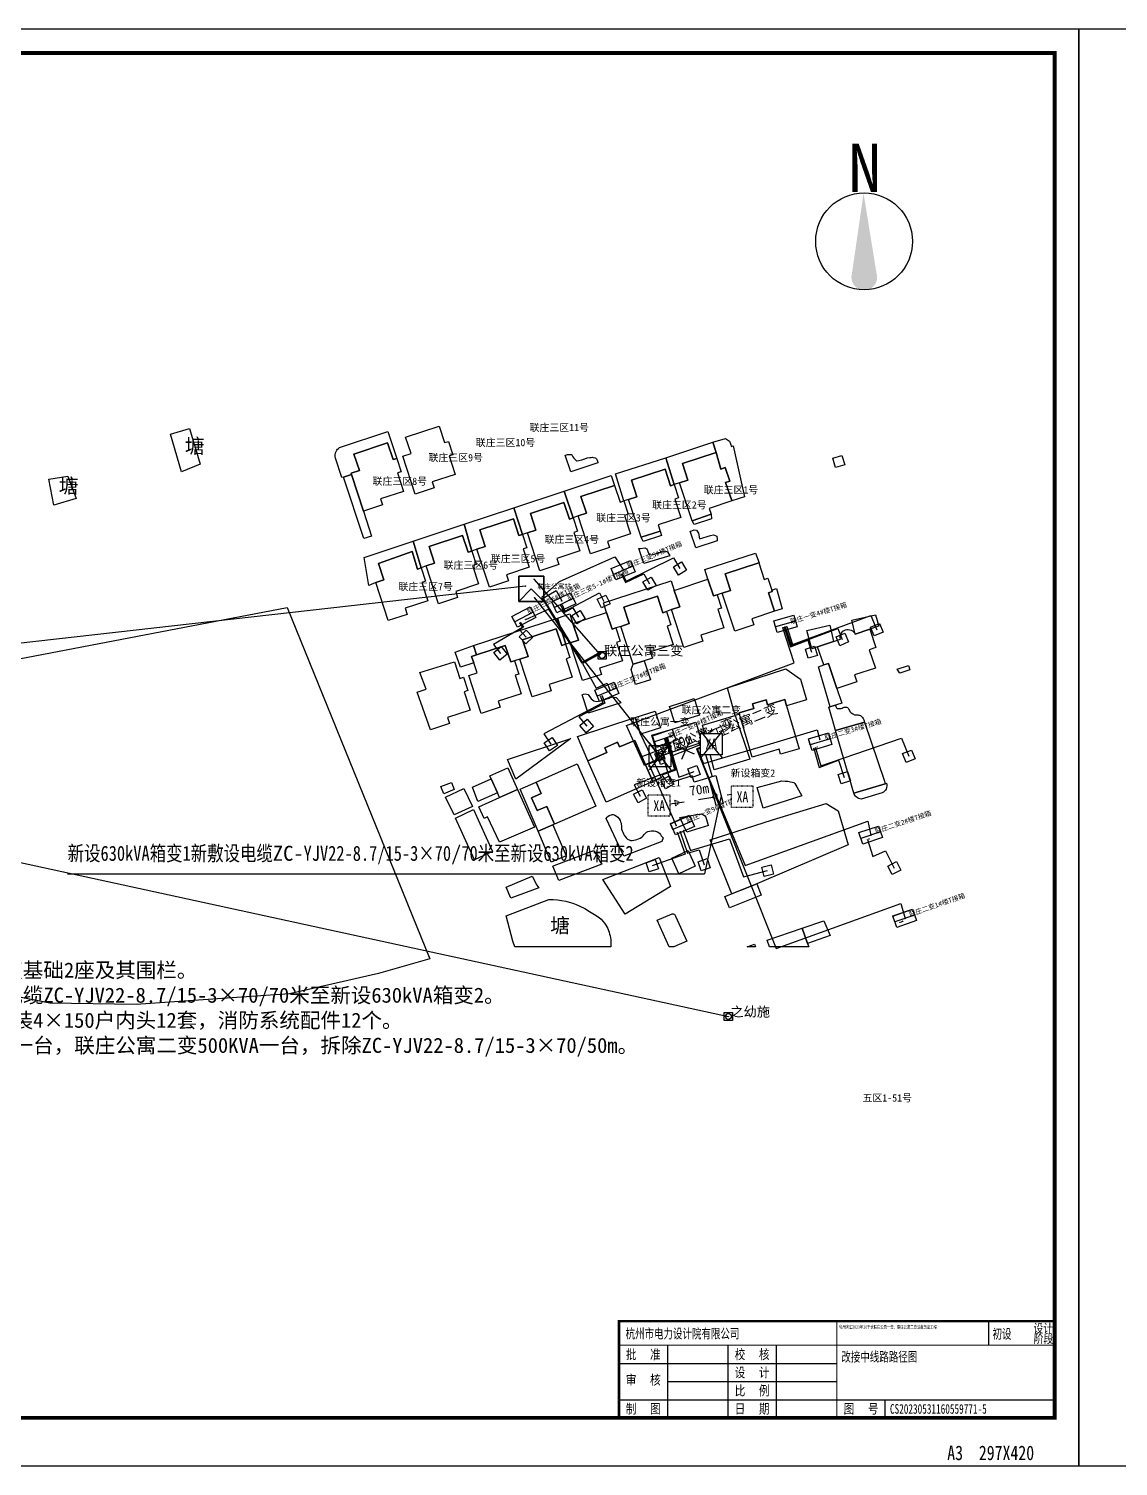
# Model space of a CAD drawing. Extents: x 1225 to 6895, y 909 to 1228.
# Drawn here: x 3528.1 to 3753.2, y 930.5 to 1227.5 of the extents above; entities that cross this region are included whole.
import ezdxf
from ezdxf.enums import TextEntityAlignment as Align

# ---------------------------------------------------------------- set-up
doc = ezdxf.new("R2010")
doc.units = 0
for name, pattern in [('ACAD_ISO03W100', [30, 12, -18]), ('CABLESECTION_NEW', [6, 3, -3]), ('CABLESECTION_REMOVE', [6, 3, 3])]:
    doc.linetypes.add(name, pattern=pattern)
doc.layers.get('0').update_dxf_attribs({"linetype": 'CONTINUOUS'})
for name, color, linetype in [('__0', 1, 'CONTINUOUS'), ('__500', 1, 'CONTINUOUS'), ('__5000', 1, 'CONTINUOUS'), ('__5001', 1, 'CONTINUOUS'), ('___', 1, 'CONTINUOUS'), ('___1', 1, 'CONTINUOUS'), ('___2', 1, 'CONTINUOUS'), ('___3', 1, 'CONTINUOUS'), ('___500', 1, 'CONTINUOUS'), ('____0', 1, 'CONTINUOUS'), ('____2', 1, 'CONTINUOUS'), ('____3', 1, 'CONTINUOUS'), ('_____1', 7, 'CONTINUOUS'), ('_____2', 1, 'CONTINUOUS'), ('______', 1, 'CONTINUOUS'), ('__T__', 1, 'CONTINUOUS'), ('GESOFTDRAWFRAMETITLELAYER', 3, 'CONTINUOUS'), ('LAY10KV', 7, 'CONTINUOUS'), ('OUT-TITLE', 2, 'CONTINUOUS'), ('PUB_TITLE', 252, 'CONTINUOUS'), ('TY_DL_TDDJ', 7, 'CONTINUOUS'), ('TY_DLZDT_NEW', 7, 'CONTINUOUS'), ('TY_PDSB_USERNUMBER', 7, 'CONTINUOUS'), ('TY_XSBDZ_REMOVE', 7, 'CONTINUOUS'), ('TY_ZBZ_NEW', 7, 'CONTINUOUS')]:
    doc.layers.add(name, color=color, linetype=linetype)
doc.styles.add('__', font='宋体.ttf')
doc.styles.add('___1', font='simfang.ttf', dxfattribs={"width": 0.8})
doc.styles.add('____0', font='', dxfattribs={"bigfont": 'gvfs.shx'})
doc.styles.get("Standard").update_dxf_attribs({"font": ''})
doc.styles.add('STYLE-__', font='')
doc.styles.get('____0').set_extended_font_data('SimSun')
doc.styles.get('STANDARD').set_extended_font_data('SimSun')
doc.styles.get('STYLE-__').set_extended_font_data('宋体')

# ---------------------------------------------------------------- blocks, each defined once
blk = doc.blocks.new('A3-420X297_____DWG')
at = {"layer": 'OUT-TITLE', "color": 5}
blk.add_lwpolyline([(0, 0), (0, 297), (420, 297), (420, 0)], close=True, dxfattribs=at)
at = {"layer": 'PUB_TITLE', "color": 4, "const_width": 0.8}
blk.add_lwpolyline([(25, 10), (25, 292), (415, 292), (415, 10)], close=True, dxfattribs=at)
at = {"layer": '_____1', "color": 1, "style": '___1', "width": 0.8}
blk.add_text('A3  297X420', height=3, dxfattribs=at).set_placement((392.82, 1.27))
blk = doc.blocks.new('____')
at = {"layer": 'GESOFTDRAWFRAMETITLELAYER', "color": 4}
for p, q in [((76.34, 20), (76.34, 15)), ((90, 0), (90, 20)), ((10, 15), (10, 0)), ((22.5, 15), (22.5, 0)), ((32.5, 15), (32.5, 0)), ((0, 11.25), (45, 11.25)), ((10, 7.5), (45, 7.5)), ((0, 3.75), (90, 3.75)), ((55, 0), (55, 3.75)), ((0, 0), (90, 0))]:
    blk.add_line(p, q, dxfattribs=at)
at = {"layer": 'GESOFTDRAWFRAMETITLELAYER', "const_width": 0.5}
blk.add_lwpolyline([(0, 0), (0, 20), (90, 20)], dxfattribs=at)
at = {"layer": 'GESOFTDRAWFRAMETITLELAYER', "color": 4, "const_width": 0.2}
for points in [[(45, 20), (45, 0)], [(0, 15), (90, 15)]]:
    blk.add_lwpolyline(points, dxfattribs=at)
at = {"width": 0.7, "flags": 1}
for tag, p in [('设计单位', (1.36, 16.41)), ('设计阶段', (77.18, 16.35)), ('比例', (33, 4.6)), ('日期', (33, 0.85)), ('图号', (55.99, 0.85))]:
    blk.add_attdef(tag, p, '', height=2, dxfattribs=at)
for tag, p in [('工程名称_001', (45.47, 19.23)), ('图纸名称_001', (46.15, 13.98))]:
    blk.add_attdef(tag, text='', height=2, dxfattribs=at).set_placement(p, align=Align.TOP_LEFT)
at = {"flags": 1}
for tag, p in [('审批', (11.15, 11.92)), ('校核', (33.11, 11.91)), ('审核', (11.08, 8.1))]:
    blk.add_attdef(tag, p, '', height=2.5, dxfattribs=at)
at = {"layer": 'GESOFTDRAWFRAMETITLELAYER', "color": 3, "width": 0.8}
for s, height, oblique, p in [('设计', 1.8, 1, (87.65, 18.49)), ('阶段', 1.8, 1, (87.69, 16.34)), ('批', 2, 0.8, (2.5, 13.12)), ('准', 2, 0.8, (7.5, 13.12)), ('校', 2, 0.8, (25, 13.12)), ('核', 2, 1, (30, 13.12)), ('审', 2, 0.8, (2.5, 7.85)), ('核', 2, 0.8, (7.5, 7.85)), ('设', 2, 0.8, (25, 9.38)), ('计', 2, 0.8, (30, 9.38)), ('比', 2, 0.8, (25, 5.62)), ('例', 2, 0.8, (30, 5.62)), ('制', 2, 0.8, (2.5, 1.88)), ('图', 2, 0.8, (7.5, 1.88)), ('日', 2, 0.8, (25, 1.88)), ('期', 2, 0.8, (30, 1.88)), ('图', 2, 1, (47.5, 1.88)), ('号', 2, 1, (52.5, 1.88))]:
    blk.add_text(s, height=height, dxfattribs=dict(at, oblique=oblique)).set_placement(p, align=Align.MIDDLE_CENTER)
blk = doc.blocks.new('DFEF1B0B33D846FFA65A45B310')
for name, p in [('A3-420X297_____DWG', (0, -297)), ('____', (325, -287))]:
    blk.add_blockref(name, p)
at = {"width": 0.7}
for tag, p in [('设计单位', (326.36, -270.59)), ('设计阶段', (402.18, -270.65)), ('比例', (358, -282.4)), ('日期', (358, -286.15)), ('图号', (380.99, -286.15))]:
    blk.add_attdef(tag, p, '', height=2, dxfattribs=at)
for tag, p in [('工程名称_001', (370.47, -267.77)), ('图纸名称_001', (371.15, -273.02))]:
    blk.add_attdef(tag, text='', height=2, dxfattribs=at).set_placement(p, align=Align.TOP_LEFT)
for tag, p in [('审批', (336.15, -275.08)), ('校核', (358.11, -275.09)), ('审核', (336.08, -278.9))]:
    blk.add_attdef(tag, p, '', height=2.5)
blk = doc.blocks.new('DA0D7A143DCD4A4DAE5F938F2D')
blk.add_blockref('A3-420X297_____DWG', (0, -297))
at = {"width": 0.7}
for tag, p in [('设计单位', (326.36, -270.59)), ('设计阶段', (402.18, -270.65)), ('比例', (358, -282.4)), ('日期', (358, -286.15)), ('图号', (380.99, -286.15))]:
    blk.add_attdef(tag, p, '', height=2, dxfattribs=at)
for tag, p in [('工程名称_001', (370.47, -267.77)), ('图纸名称_001', (371.15, -273.02))]:
    blk.add_attdef(tag, text='', height=2, dxfattribs=at).set_placement(p, align=Align.TOP_LEFT)
for tag, p in [('审批', (336.15, -275.08)), ('校核', (358.11, -275.09)), ('审核', (336.08, -278.9))]:
    blk.add_attdef(tag, p, '', height=2.5)
blk = doc.blocks.new('LV_HYPERNODE_PIN1')
at = {"color": 0, "linetype": 'BYBLOCK'}
blk.add_lwpolyline([(3482, -1972), (3506, -1986), (3506, -1986), (3119.891399, -1767.898734), (2709.662063, -1600.221034), (2288.677078, -1428.147056), (1849.339378, -1312.043201), (1402.185843, -1193.873854), (943.804603, -1135.731212), (481.309459, -1077.066748), (15.612881, -1080.550094), (-450.083697, -1084.03344), (-910.659939, -1149.60235), (-1367.139347, -1214.588024), (-1810.539519, -1339.418589), (-2246.189463, -1462.067231), (-2661.762109, -1640.398545), (-3066.717385, -1814.173714), (-3446, -2038), (-3446, -2038), (-3066.716014, -1814.172905), (-2718.839064, -1544.138705), (-2361.841508, -1267.024775), (-2043.885549, -945.89607), (-1720.273301, -619.054632), (-1442.728941, -252.312631), (-1162.693733, 117.720731), (-934.534994, 521.788117), (-706.376255, 925.855502), (-534.170956, 1356.736626), (-363.497383, 1783.785161), (-250.800076, 2229.644617), (-140.07256, 2667.711071), (-87.214174, 3116.448885), (-35.706219, 3553.722305), (-40, 3994), (-40, 3994), (-35.706219, 3553.722305), (24.304085, 3117.51127), (85.887735, 2669.863695), (205.104804, 2233.987822), (326.442691, 1790.357916), (505.36236, 1366.639802), (685.887761, 939.118987), (921.817026, 539.472764), (1157.746292, 139.82654), (1444.863601, -224.803811), (1729.427066, -586.190859), (2059.258368, -906.807227), (2383.324679, -1221.81967), (2745.555659, -1492.081827), (3098.53233, -1755.439303), (3482, -1972)], close=True, dxfattribs=at)
blk = doc.blocks.new('TRANS_SET_LOCATION_7')
at = {"color": 0, "linetype": 'BYBLOCK'}
blk.add_lwpolyline([(-4000, 4000), (4000, 4000), (4000, -4000), (-4000, -4000), (-4000, 4000)], close=True, dxfattribs=at)
blk.add_lwpolyline([(3125, 0, -1), (-3125, 0, -1), (3125, 0)], format="xyb", close=True, dxfattribs=at)
blk = doc.blocks.new('HYPERNODE_PIN1_2')
at = {"color": 0, "linetype": 'BYBLOCK'}
blk.add_lwpolyline([(3482, -1972), (3506, -1986), (3506, -1986), (3119.891399, -1767.898734), (2709.662063, -1600.221034), (2288.677078, -1428.147056), (1849.339378, -1312.043201), (1402.185843, -1193.873854), (943.804603, -1135.731212), (481.309459, -1077.066748), (15.612881, -1080.550094), (-450.083697, -1084.03344), (-910.659939, -1149.60235), (-1367.139347, -1214.588024), (-1810.539519, -1339.418589), (-2246.189463, -1462.067231), (-2661.762109, -1640.398545), (-3066.717385, -1814.173714), (-3446, -2038), (-3446, -2038), (-3066.716014, -1814.172905), (-2718.839064, -1544.138705), (-2361.841508, -1267.024775), (-2043.885549, -945.89607), (-1720.273301, -619.054632), (-1442.728941, -252.312631), (-1162.693733, 117.720731), (-934.534994, 521.788117), (-706.376255, 925.855502), (-534.170956, 1356.736626), (-363.497383, 1783.785161), (-250.800076, 2229.644617), (-140.07256, 2667.711071), (-87.214174, 3116.448885), (-35.706219, 3553.722305), (-40, 3994), (-40, 3994), (-35.706219, 3553.722305), (24.304085, 3117.51127), (85.887735, 2669.863695), (205.104804, 2233.987822), (326.442691, 1790.357916), (505.36236, 1366.639802), (685.887761, 939.118987), (921.817026, 539.472764), (1157.746292, 139.82654), (1444.863601, -224.803811), (1729.427066, -586.190859), (2059.258368, -906.807227), (2383.324679, -1221.81967), (2745.555659, -1492.081827), (3098.53233, -1755.439303), (3482, -1972)], close=True, dxfattribs=at)
blk = doc.blocks.new('LV_T_BOX_LOCATION')
at = {"color": 0, "linetype": 'BYBLOCK'}
for points in [[(-7349, 71), (-7349, 4381), (6996, 4381), (6996, 71), (-7349, 71)], [(-7297, -3996), (-7297, 4405), (6984, 4405), (6984, -3996), (-7297, -3996)]]:
    blk.add_lwpolyline(points, close=True, dxfattribs=at)
blk = doc.blocks.new('SUPPLY_POINT_LOCATION')
at = {"color": 0, "linetype": 'BYBLOCK'}
blk.add_lwpolyline([(-4987, 4987), (4987, 4987), (4987, -4987), (-4987, -4987), (-4987, 4987)], close=True, dxfattribs=at)
blk = doc.blocks.new('HV_CABLE_JOINT_LOCATION')
at = {"color": 0, "linetype": 'BYBLOCK'}
blk.add_lwpolyline([(0, 2400), (-2560, -2600), (2920, -2600), (0, 2400)], close=True, dxfattribs=at)
blk = doc.blocks.new('SWITCH_STN_LOCATION')
at = {"color": 0, "linetype": 'BYBLOCK'}
for points in [[(-200000, 200000), (-200000, -200000), (200000, -200000), (200000, 200000), (-200000, 200000)], [(-200000, 200000), (200000, 200000), (200000, -200000), (-200000, -200000), (-200000, 200000)], [(-200000, -200000), (0, 0), (200000, -200000), (-200000, -200000)]]:
    blk.add_lwpolyline(points, close=True, dxfattribs=at)
blk = doc.blocks.new('TRANS_SET_LOCATION_8')
at = {"color": 0, "linetype": 'BYBLOCK'}
blk.add_lwpolyline([(-6277, -5852), (-6277, 5758), (6113, 5758), (6113, -5852), (-6277, -5852)], close=True, dxfattribs=at)
blk.add_circle((-131, 100), 4277, dxfattribs=at)
blk = doc.blocks.new('TD_BOXTYPESUBSTATION_REMOV')
at = {"color": 0, "ltscale": 0.37}
for p, q in [((-6, 7.48), (6, -7.68)), ((6, 7.48), (-6, -7.68))]:
    blk.add_line(p, q, dxfattribs=at)
blk.add_lwpolyline([(-6, 6), (6, 6), (6, -6), (-6, -6)], close=True, dxfattribs=at)
at = {"color": 0, "ltscale": 0.002, "style": '____0', "width": 0.8}
blk.add_text('XA', height=6, dxfattribs=at).set_placement((-3.27, 0.1), align=Align.MIDDLE_LEFT)
at = {"width": 0.8, "flags": 1}
for tag, p in [('模块编号', (-0.36, 9)), ('电压等级', (14.93, -1.12))]:
    blk.add_attdef(tag, text='', height=3, dxfattribs=at).set_placement(p, align=Align.CENTER)
at = {"width": 0.8}
blk.add_attdef('设备编号', text='', height=3, dxfattribs=at).set_placement((-0.75, -12.09), align=Align.RIGHT)
at = {"width": 0.8, "flags": 1}
blk.add_attdef('是否为标准化定制设备', (0.44, -12.16), '', height=3, dxfattribs=at)
blk = doc.blocks.new('TD_BOXTYPESUBSTATION_NEW')
at = {"color": 1, "linetype": 'ACAD_ISO03W100', "ltscale": 0.0185}
blk.add_lwpolyline([(-6, 6), (6, 6), (6, -6), (-6, -6)], close=True, dxfattribs=at)
at = {"color": 1, "ltscale": 0.002, "style": '____0', "width": 0.8}
blk.add_text('XA', height=6, dxfattribs=at).set_placement((-3.14, -0.1), align=Align.MIDDLE_LEFT)
at = {"width": 0.8}
blk.add_attdef('模块编号', text='', height=3, dxfattribs=at).set_placement((1.19, 6.83), align=Align.CENTER)
at = {"width": 0.8, "flags": 1}
blk.add_attdef('电压等级', text='', height=3, dxfattribs=at).set_placement((15.6, 0.11), align=Align.CENTER)
at = {"width": 0.8}
blk.add_attdef('设备编号', text='', height=3, dxfattribs=at).set_placement((-0.48, -10.69), align=Align.RIGHT)
at = {"width": 0.8, "flags": 1}
blk.add_attdef('是否为标准化定制设备', (1.47, -10.71), '', height=3, dxfattribs=at)
blk = doc.blocks.new('TD_CABLETERMINAL_NEW')
at = {"color": 1, "linetype": 'ACAD_ISO03W100', "ltscale": 0.0185}
for p, q in [((-0.02, 1.57), (-0.02, -1.58)), ((2.71, -0.01), (-0.02, 1.57)), ((-0.02, -1.58), (2.71, -0.01))]:
    blk.add_line(p, q, dxfattribs=at)
at = {"width": 0.8, "flags": 1}
blk.add_attdef('设备编号', text='', height=3, dxfattribs=at).set_placement((-1.17, -0.93), align=Align.RIGHT)
blk.add_attdef('电压等级', text='', height=3, dxfattribs=at).set_placement((13.07, -0.97), align=Align.CENTER)
blk = doc.blocks.new('TD_BEHINDTHE')
at = {"linetype": 'ACAD_ISO03W100'}
h = blk.add_hatch(color=256, dxfattribs=at)
edge = h.paths.add_edge_path()
edge.add_line((-0.08, 10.02), (-2.48, -6.53))
edge.add_arc((0.07, -7.31), 2.66, 162.9558, 376.3804)
edge.add_line((2.61, -6.56), (-0.08, 10.02))
blk.add_circle((0.03, 0.11), 10)
blk.add_text('N', height=10).set_placement((-3.23, 10.32))

msp = doc.modelspace()

# ---------------------------------------------------------------- linework, layer by layer
at = {"color": 1}
for p in [(3671.205, 1069.026), (3536.124, 1052.95)]:
    msp.add_line(p, (3667.79, 1052.95), dxfattribs=at)
at = {"layer": '__500', "color": 253}
for points in [[(3639.653, 1139.57), (3640.099, 1139.566), (3640.214, 1139.539), (3640.332, 1139.46), (3640.414, 1139.345), (3640.578, 1139.056), (3640.783, 1138.794), (3641.237, 1138.328), (3641.312, 1138.287), (3641.397, 1138.281), (3641.813, 1138.342), (3642.444, 1138.489), (3643.058, 1138.697), (3643.537, 1138.851), (3644.032, 1138.945), (3644.315, 1138.972), (3644.589, 1138.982), (3644.785, 1138.962), (3645.159, 1138.862), (3645.319, 1138.78), (3645.448, 1138.655), (3645.586, 1138.415), (3645.67, 1138.152), (3645.741, 1137.855), (3640.142, 1135.98), (3638.954, 1139.444), (3639.246, 1139.518), (3639.463, 1139.554), (3639.653, 1139.57)], [(3665.179, 1125.878), (3669.112, 1127.221), (3669.17, 1126.263), (3665.602, 1125.117), (3665.179, 1125.878)], [(3654.653, 1122.455), (3658.585, 1123.746), (3658.853, 1122.806), (3655.051, 1121.566), (3654.653, 1122.455)], [(3665.111, 1123.811), (3665.609, 1123.974), (3666.1, 1123.896), (3666.514, 1123.323), (3666.716, 1122.151), (3669.012, 1122.853), (3669.639, 1122.972), (3670.316, 1122.708), (3670.396, 1122.069), (3670.387, 1121.75), (3665.948, 1120.299), (3664.827, 1123.712), (3665.111, 1123.811)], [(3654.527, 1120.148), (3655.447, 1120.248), (3655.844, 1120.077), (3656.169, 1119.208), (3656.375, 1118.887), (3656.845, 1118.833), (3658.917, 1119.485), (3659.472, 1119.632), (3660.122, 1119.485), (3660.577, 1118.657), (3655.195, 1117.044), (3654.222, 1120.109), (3654.527, 1120.148)], [(3707.541, 1095.218), (3709.881, 1095.99), (3710.18, 1095.086), (3708.133, 1094.411), (3707.541, 1095.218)], [(3642.777, 1090.04), (3643.096, 1090.143), (3643.707, 1089.955), (3644.351, 1089.057), (3644.883, 1088.687), (3645.52, 1088.549), (3646.293, 1088.64), (3648.079, 1089.251), (3648.7, 1089.483), (3649.491, 1089.345), (3650.294, 1088.543), (3650.463, 1088.282), (3643.731, 1086.114), (3642.497, 1089.933), (3642.777, 1090.04)], [(3694.736, 1087.752), (3694.892, 1087.561), (3694.99, 1087.335), (3695.028, 1087.247), (3695.091, 1087.171), (3695.174, 1087.116), (3695.265, 1087.087), (3695.341, 1087.077), (3695.531, 1087.064), (3695.766, 1087.068), (3696.001, 1087.106), (3696.227, 1087.178), (3696.439, 1087.28), (3696.595, 1087.35), (3696.766, 1087.387), (3696.94, 1087.39), (3697.108, 1087.358), (3697.27, 1087.287), (3697.414, 1087.175), (3697.526, 1087.031), (3697.596, 1086.869), (3697.684, 1086.642), (3697.813, 1086.432), (3697.977, 1086.247), (3698.167, 1086.096), (3698.375, 1085.964), (3698.517, 1085.881), (3698.64, 1085.825), (3698.772, 1085.787), (3698.908, 1085.769), (3699.043, 1085.772), (3699.234, 1085.78), (3699.426, 1085.768), (3699.616, 1085.735), (3699.8, 1085.684), (3699.978, 1085.608), (3700.144, 1085.504), (3700.291, 1085.375), (3700.414, 1085.226), (3700.552, 1085.005), (3700.664, 1084.768), (3700.748, 1084.52), (3700.802, 1084.265), (3694.843, 1082.532), (3694.266, 1084.514), (3693.435, 1087.373), (3694.736, 1087.752)], [(3694.843, 1082.532), (3700.802, 1084.265), (3704.916, 1072.069), (3705.076, 1071.543), (3698.604, 1069.598), (3694.843, 1082.532)], [(3678.613, 1070.728), (3683.729, 1072.112), (3684.428, 1072.101), (3685.006, 1072.043), (3685.542, 1071.952), (3685.944, 1071.864), (3686.188, 1071.763), (3686.392, 1071.594), (3686.636, 1071.263), (3686.813, 1070.892), (3687.843, 1069.049), (3679.907, 1066.494), (3678.613, 1070.728)], [(3705.076, 1071.543), (3705.352, 1071.627), (3705.424, 1071.326), (3705.435, 1071.026), (3705.388, 1070.73), (3705.284, 1070.449), (3705.134, 1070.203), (3704.941, 1069.988), (3704.711, 1069.814), (3704.453, 1069.686), (3700.137, 1068.369), (3699.857, 1068.418), (3699.589, 1068.51), (3699.339, 1068.643), (3699.113, 1068.815), (3698.948, 1068.984), (3698.806, 1069.173), (3698.691, 1069.379), (3698.604, 1069.598), (3705.076, 1071.543)], [(3668.918, 1059.943), (3681.794, 1064.083), (3692.862, 1067.455), (3695.352, 1065.967), (3697.421, 1058.939), (3678.548, 1050.829), (3673.409, 1048.78), (3668.918, 1059.943)], [(3647.623, 1064.624), (3647.816, 1064.799), (3648.034, 1064.947), (3648.27, 1065.064), (3648.517, 1065.147), (3648.704, 1065.175), (3648.895, 1065.169), (3649.083, 1065.128), (3649.257, 1065.055), (3649.564, 1064.861), (3649.837, 1064.62), (3650.093, 1064.312), (3650.301, 1063.971), (3650.421, 1063.698), (3650.509, 1063.41), (3650.56, 1063.115), (3650.576, 1062.817), (3650.592, 1062.483), (3650.643, 1062.151), (3650.73, 1061.827), (3650.85, 1061.515), (3651, 1061.211), (3651.169, 1060.917), (3651.358, 1060.635), (3651.566, 1060.367), (3651.694, 1060.23), (3651.84, 1060.108), (3651.999, 1060.005), (3652.169, 1059.924), (3652.325, 1059.871), (3652.488, 1059.837), (3652.653, 1059.825), (3652.818, 1059.833), (3653.149, 1059.881), (3653.478, 1059.948), (3653.802, 1060.036), (3654.119, 1060.143), (3654.467, 1060.302), (3654.79, 1060.513), (3655.079, 1060.769), (3655.324, 1061.062), (3655.533, 1061.303), (3655.785, 1061.507), (3656.069, 1061.662), (3656.372, 1061.762), (3656.811, 1061.83), (3657.255, 1061.828), (3657.646, 1061.76), (3658.02, 1061.625), (3658.24, 1061.497), (3658.432, 1061.33), (3658.638, 1061.08), (3658.806, 1060.803), (3659.229, 1060.378), (3658.956, 1059.574), (3651.12, 1056.603), (3647.419, 1064.349), (3647.623, 1064.624)], [(3662.985, 1064.627), (3665.011, 1064.958), (3667.047, 1065.291), (3667.321, 1065.215), (3667.573, 1065.085), (3667.819, 1064.878), (3668.01, 1064.62), (3668.475, 1063.218), (3668.57, 1062.933), (3664.11, 1061.547), (3662.679, 1064.572), (3662.985, 1064.627)], [(3636.711, 1054.621), (3644.883, 1057.757), (3646.204, 1055.43), (3646.58, 1054.899), (3637.684, 1051.558), (3636.433, 1054.506), (3636.711, 1054.621)], [(3646.777, 1051.771), (3658.369, 1056.312), (3660.713, 1050.327), (3651.361, 1044.608), (3646.777, 1051.771)], [(3633.15, 1050.578), (3633.544, 1050.037), (3627.749, 1047.884), (3626.774, 1050.171), (3632.159, 1052.467), (3633.15, 1050.578)]]:
    msp.add_lwpolyline(points, close=True, dxfattribs=at)
at = {"layer": '__5001', "color": 253}
for points in [[(3559.728, 1135.99), (3557.452, 1143.754), (3561.361, 1144.93), (3563.576, 1137.569), (3559.728, 1135.99)], [(3533.352, 1129.099), (3532.301, 1134.482), (3536.224, 1135.052), (3537.937, 1130.447), (3533.352, 1129.099)], [(3626.813, 1044.272), (3635.609, 1047.65), (3636.484, 1047.619), (3637.357, 1047.542), (3638.225, 1047.422), (3639.084, 1047.257), (3639.826, 1047.072), (3640.557, 1046.844), (3641.273, 1046.574), (3641.971, 1046.262), (3643.009, 1045.732), (3644.023, 1045.156), (3645.01, 1044.534), (3645.967, 1043.87), (3646.378, 1043.537), (3646.756, 1043.163), (3647.094, 1042.753), (3647.388, 1042.314), (3647.583, 1041.967), (3647.759, 1041.607), (3647.915, 1041.237), (3648.051, 1040.858), (3648.164, 1040.472), (3648.256, 1040.082), (3648.325, 1039.687), (3648.372, 1039.292), (3648.415, 1038.554), (3648.409, 1037.815), (3628.582, 1037.815), (3628.183, 1039.023), (3627.797, 1040.323), (3627.44, 1041.632), (3627.112, 1042.949), (3626.813, 1044.272)]]:
    msp.add_lwpolyline(points, close=True, dxfattribs=at)
at = {"layer": '___3', "color": 253}
msp.add_lwpolyline([(3582.035, 1028.143), (3550.325, 1025.917), (3532.52, 1026.198), (3489.348, 1034.76), (3473.996, 1087.393), (3581.512, 1107.979), (3611.012, 1035.331), (3600.395, 1032.315), (3582.035, 1028.143)], close=True, dxfattribs=at)
at = {"layer": '___500', "color": 253}
for points in [[(3602.339, 1144.29), (3604.172, 1138.753), (3603.412, 1138.503), (3602.283, 1141.944), (3595.336, 1139.662), (3596.459, 1136.242), (3594.749, 1135.68), (3594.832, 1135.427), (3593.144, 1134.872), (3592.859, 1134.777), (3591.537, 1138.799), (3591.473, 1139.156), (3591.475, 1139.52), (3591.542, 1139.876), (3591.673, 1140.215), (3591.801, 1140.437), (3591.957, 1140.641), (3592.138, 1140.823), (3592.34, 1140.98), (3602.339, 1144.29)], [(3614.834, 1142.259), (3615.739, 1139.504), (3614.979, 1139.254), (3616.227, 1135.454), (3611.502, 1133.902), (3611.914, 1132.649), (3607.982, 1131.358), (3605.411, 1139.186), (3607.121, 1139.748), (3605.998, 1143.168), (3612.945, 1145.45), (3614.074, 1142.009), (3614.834, 1142.259)], [(3604.172, 1138.753), (3605.077, 1135.998), (3604.317, 1135.748), (3605.565, 1131.948), (3600.84, 1130.396), (3601.252, 1129.143), (3597.32, 1127.852), (3594.832, 1135.427), (3594.749, 1135.68), (3596.459, 1136.242), (3595.336, 1139.662), (3602.283, 1141.944), (3603.412, 1138.503), (3604.172, 1138.753)], [(3669.474, 1142.088), (3670.141, 1139.97), (3663.195, 1137.689), (3664.318, 1134.268), (3662.608, 1133.707), (3661.505, 1133.356), (3659.763, 1138.896), (3669.474, 1142.088)], [(3673.326, 1141.226), (3673.701, 1141.329), (3676.028, 1130.846), (3673.435, 1129.994), (3673.425, 1130.027), (3672.119, 1133.756), (3672.968, 1134.034), (3672.04, 1136.86), (3671.161, 1136.56), (3670.141, 1139.97), (3669.474, 1142.088), (3672.077, 1142.881), (3672.951, 1142.323), (3673.326, 1141.226)], [(3661.505, 1133.356), (3660.745, 1133.107), (3659.615, 1136.547), (3652.669, 1134.266), (3653.792, 1130.845), (3652.082, 1130.284), (3651.064, 1129.967), (3649.393, 1135.534), (3659.763, 1138.896), (3661.505, 1133.356)], [(3672.119, 1133.756), (3673.425, 1130.027), (3673.435, 1129.994), (3668.699, 1128.422), (3669.112, 1127.221), (3665.179, 1125.878), (3662.608, 1133.707), (3664.318, 1134.268), (3663.195, 1137.689), (3670.141, 1139.97), (3671.161, 1136.56), (3672.04, 1136.86), (3672.968, 1134.034), (3672.119, 1133.756)], [(3593.144, 1134.872), (3594.832, 1135.427), (3597.32, 1127.852), (3598.983, 1122.717), (3597.378, 1122.186), (3593.144, 1134.872)], [(3638.774, 1132.014), (3648.505, 1135.232), (3649.174, 1133.157), (3642.228, 1130.877), (3643.351, 1127.456), (3641.641, 1126.895), (3640.614, 1126.451), (3638.774, 1132.014)], [(3661.505, 1133.356), (3662.41, 1130.601), (3661.65, 1130.351), (3662.898, 1126.551), (3658.173, 1124.999), (3658.585, 1123.746), (3654.653, 1122.455), (3652.082, 1130.284), (3653.792, 1130.845), (3652.669, 1134.266), (3659.615, 1136.547), (3660.745, 1133.107), (3661.505, 1133.356)], [(3628.34, 1128.563), (3638.774, 1132.014), (3640.614, 1126.451), (3639.854, 1126.202), (3638.724, 1129.642), (3631.778, 1127.361), (3632.901, 1123.941), (3631.191, 1123.379), (3630.161, 1123.055), (3628.34, 1128.563)], [(3651.064, 1129.967), (3651.969, 1127.212), (3651.209, 1126.962), (3652.457, 1123.162), (3647.732, 1121.61), (3648.144, 1120.357), (3644.212, 1119.066), (3641.641, 1126.895), (3643.351, 1127.456), (3642.228, 1130.877), (3649.174, 1133.157), (3650.304, 1129.718), (3651.064, 1129.967)], [(3640.614, 1126.451), (3641.519, 1123.696), (3640.758, 1123.447), (3642.006, 1119.646), (3637.282, 1118.095), (3637.693, 1116.841), (3633.761, 1115.55), (3631.191, 1123.379), (3632.901, 1123.941), (3631.778, 1127.361), (3638.724, 1129.642), (3639.854, 1126.202), (3640.614, 1126.451)], [(3628.34, 1128.563), (3630.161, 1123.055), (3629.401, 1122.806), (3628.271, 1126.246), (3621.325, 1123.965), (3622.448, 1120.544), (3620.738, 1119.983), (3619.679, 1119.617), (3618.096, 1125.175), (3628.34, 1128.563)], [(3630.161, 1123.055), (3631.066, 1120.3), (3630.306, 1120.05), (3631.554, 1116.25), (3626.829, 1114.698), (3627.241, 1113.445), (3623.309, 1112.154), (3620.738, 1119.983), (3622.448, 1120.544), (3621.325, 1123.965), (3628.271, 1126.246), (3629.401, 1122.806), (3630.161, 1123.055)], [(3607.558, 1121.669), (3618.096, 1125.175), (3619.679, 1119.617), (3618.919, 1119.368), (3617.789, 1122.808), (3610.843, 1120.527), (3611.966, 1117.106), (3610.256, 1116.545), (3609.235, 1116.149), (3607.558, 1121.669)], [(3619.679, 1119.617), (3620.584, 1116.862), (3619.824, 1116.612), (3621.072, 1112.812), (3616.347, 1111.26), (3616.759, 1110.007), (3612.827, 1108.716), (3610.256, 1116.545), (3611.966, 1117.106), (3610.843, 1120.527), (3617.789, 1122.808), (3618.919, 1119.368), (3619.679, 1119.617)], [(3607.389, 1119.511), (3600.43, 1117.076), (3601.522, 1113.638), (3599.844, 1113.131), (3598.386, 1112.468), (3597.438, 1118.298), (3607.558, 1121.669), (3609.235, 1116.149), (3608.475, 1115.899), (3607.389, 1119.511)], [(3607.389, 1119.511), (3608.475, 1115.899), (3609.235, 1116.149), (3610.14, 1113.394), (3609.38, 1113.144), (3610.628, 1109.344), (3605.903, 1107.792), (3606.315, 1106.539), (3602.383, 1105.248), (3599.844, 1113.131), (3601.522, 1113.638), (3600.43, 1117.076), (3607.389, 1119.511)], [(3678.294, 1119.206), (3679.032, 1117.193), (3678.967, 1117.171), (3672.021, 1114.889), (3673.144, 1111.468), (3671.434, 1110.907), (3670.36, 1110.582), (3669.6, 1110.332), (3668.471, 1113.773), (3667.815, 1115.779), (3678.294, 1119.206)], [(3680.857, 1113.979), (3681.655, 1111.551), (3681.762, 1111.224), (3681.002, 1110.974), (3682.25, 1107.174), (3677.525, 1105.622), (3677.937, 1104.369), (3674.005, 1103.078), (3671.434, 1110.907), (3673.144, 1111.468), (3672.021, 1114.889), (3678.967, 1117.171), (3680.097, 1113.73), (3680.857, 1113.979)], [(3668.471, 1113.773), (3669.6, 1110.332), (3670.36, 1110.582), (3671.265, 1107.827), (3670.505, 1107.577), (3671.753, 1103.777), (3667.028, 1102.225), (3667.44, 1100.972), (3663.508, 1099.681), (3660.937, 1107.509), (3662.647, 1108.071), (3661.524, 1111.49), (3668.471, 1113.773)], [(3661.524, 1111.49), (3662.647, 1108.071), (3660.937, 1107.509), (3659.903, 1107.126), (3659.143, 1106.877), (3658.013, 1110.317), (3651.067, 1108.036), (3652.19, 1104.615), (3650.48, 1104.054), (3649.418, 1103.728), (3649.413, 1103.742), (3648.653, 1103.493), (3647.523, 1106.933), (3646.88, 1108.89), (3660.874, 1113.475), (3661.524, 1111.49)], [(3682.66, 1111.881), (3683.783, 1107.678), (3682.25, 1107.174), (3681.002, 1110.974), (3681.762, 1111.224), (3681.655, 1111.551), (3682.66, 1111.881)], [(3659.903, 1107.126), (3660.808, 1104.371), (3660.048, 1104.121), (3661.296, 1100.321), (3656.571, 1098.769), (3656.983, 1097.516), (3655.309, 1096.966), (3653.051, 1096.225), (3650.48, 1104.054), (3652.19, 1104.615), (3651.067, 1108.036), (3658.013, 1110.317), (3659.143, 1106.877), (3659.903, 1107.126)], [(3637.375, 1105.78), (3639.113, 1100.401), (3639.01, 1100.367), (3638.25, 1100.118), (3637.12, 1103.558), (3630.174, 1101.277), (3631.297, 1097.856), (3629.587, 1097.295), (3628.48, 1096.942), (3627.72, 1096.693), (3626.59, 1100.133), (3620.637, 1098.178), (3620.014, 1100.074), (3637.375, 1105.78)], [(3639.932, 1106.618), (3640.577, 1104.652), (3641.7, 1101.231), (3639.99, 1100.67), (3639.113, 1100.401), (3637.375, 1105.78), (3639.932, 1106.618)], [(3647.523, 1106.933), (3648.653, 1103.493), (3649.413, 1103.742), (3649.418, 1103.728), (3650.318, 1100.987), (3649.558, 1100.737), (3650.806, 1096.937), (3646.081, 1095.385), (3646.493, 1094.132), (3642.561, 1092.841), (3639.99, 1100.67), (3641.7, 1101.231), (3640.577, 1104.652), (3647.523, 1106.933)], [(3698.267, 1105.047), (3698.214, 1105.343), (3703.081, 1106.446), (3703.792, 1104.11), (3703.503, 1104.028), (3701.886, 1103.475), (3698.858, 1102.439), (3698.267, 1105.047)], [(3639.01, 1100.367), (3639.915, 1097.612), (3639.155, 1097.362), (3640.403, 1093.562), (3635.678, 1092.01), (3636.09, 1090.757), (3632.158, 1089.466), (3629.587, 1097.295), (3631.297, 1097.856), (3630.174, 1101.277), (3637.12, 1103.558), (3638.25, 1100.118), (3639.01, 1100.367)], [(3691.127, 1099.794), (3689.929, 1099.429), (3688.881, 1103.182), (3693.661, 1104.311), (3694.431, 1100.915), (3691.127, 1099.794)], [(3696.882, 1103.33), (3697.169, 1103.399), (3697.469, 1103.413), (3697.766, 1103.37), (3698.046, 1103.274), (3698.302, 1103.129), (3698.531, 1102.934), (3698.72, 1102.7), (3698.858, 1102.439), (3701.886, 1103.475), (3703.164, 1099.691), (3701.781, 1099.224), (3703.061, 1095.435), (3698.729, 1094.007), (3699.203, 1092.57), (3695.095, 1091.216), (3693.384, 1096.408), (3692.39, 1096.071), (3691.127, 1099.794), (3694.431, 1100.915), (3695.862, 1101.4), (3695.809, 1101.693), (3695.813, 1101.996), (3695.874, 1102.293), (3695.988, 1102.568), (3696.151, 1102.817), (3696.362, 1103.035), (3696.61, 1103.209), (3696.882, 1103.33)], [(3620.637, 1098.178), (3619.644, 1097.852), (3620.074, 1096.542), (3617.327, 1095.64), (3616.238, 1098.755), (3620.014, 1100.074), (3620.637, 1098.178)], [(3628.48, 1096.942), (3629.385, 1094.187), (3628.624, 1093.938), (3629.872, 1090.137), (3625.148, 1088.586), (3625.559, 1087.332), (3621.627, 1086.041), (3619.057, 1093.87), (3620.767, 1094.432), (3620.074, 1096.542), (3619.644, 1097.852), (3620.637, 1098.178), (3626.59, 1100.133), (3627.72, 1096.693), (3628.48, 1096.942)], [(3611.129, 1082.661), (3608.425, 1090.481), (3610.268, 1091.051), (3608.975, 1094.497), (3616.091, 1096.753), (3617.221, 1093.313), (3617.981, 1093.562), (3618.886, 1090.807), (3618.126, 1090.557), (3619.374, 1086.757), (3614.649, 1085.205), (3615.061, 1083.952), (3611.129, 1082.661)], [(3653.051, 1096.225), (3655.309, 1096.966), (3656.599, 1093.039), (3653.506, 1092.023), (3652.616, 1095.152), (3653.051, 1096.225)], [(3693.384, 1096.408), (3695.095, 1091.216), (3696.105, 1088.152), (3693.723, 1087.457), (3691.324, 1095.705), (3692.39, 1096.071), (3693.384, 1096.408)], [(3684.711, 1087.653), (3684.339, 1088.934), (3680.774, 1087.868), (3680.47, 1088.885), (3677.662, 1088.079), (3677.956, 1087.071), (3674.93, 1086.188), (3675.018, 1085.885), (3674.126, 1085.625), (3672.542, 1091.366), (3684.589, 1095.289), (3687.612, 1093.139), (3688.817, 1088.881), (3684.711, 1087.653)], [(3660.551, 1087.513), (3665.63, 1089.149), (3666.732, 1085.727), (3661.654, 1084.092), (3660.551, 1087.513)], [(3684.711, 1087.653), (3687.285, 1078.782), (3683.464, 1077.648), (3683.16, 1078.674), (3677.597, 1077.05), (3675.018, 1085.885), (3674.93, 1086.188), (3677.956, 1087.071), (3677.662, 1088.079), (3680.47, 1088.885), (3680.774, 1087.868), (3684.339, 1088.934), (3684.711, 1087.653)], [(3654.529, 1081.797), (3658.788, 1072.795), (3657.077, 1071.985), (3653.344, 1080.503), (3650.23, 1079.139), (3649.789, 1080.146), (3647.133, 1078.982), (3647.574, 1077.975), (3643.677, 1076.267), (3641.543, 1081.307), (3653.427, 1085.219), (3654.529, 1081.797)], [(3653.427, 1085.219), (3657.534, 1086.55), (3658.638, 1083.12), (3654.529, 1081.797), (3653.427, 1085.219)], [(3668.664, 1072.785), (3665.612, 1071.847), (3665.21, 1073.157), (3660.823, 1071.809), (3659.611, 1075.83), (3658.653, 1075.542), (3656.845, 1081.542), (3665.962, 1084.29), (3669.365, 1073), (3668.664, 1072.785)], [(3674.126, 1085.625), (3677.138, 1076.618), (3669.743, 1074.429), (3667.368, 1083.633), (3674.126, 1085.625)], [(3640.163, 1080.862), (3628.796, 1072.508), (3627.079, 1076.555), (3640.163, 1080.862)], [(3657.077, 1071.985), (3647.41, 1067.749), (3643.677, 1076.267), (3647.574, 1077.975), (3647.133, 1078.982), (3649.789, 1080.146), (3650.23, 1079.139), (3653.344, 1080.503), (3657.077, 1071.985)], [(3636.787, 1063.199), (3635.179, 1066.861), (3633.164, 1065.976), (3631.998, 1068.631), (3634.012, 1069.516), (3632.967, 1071.896), (3641.481, 1075.637), (3645.302, 1066.939), (3636.787, 1063.199)], [(3623.701, 1072.583), (3624.999, 1069.662), (3620.933, 1067.856), (3619.806, 1070.852), (3623.701, 1072.583)], [(3623.701, 1072.583), (3623.433, 1073.187), (3627.138, 1074.833), (3629.146, 1070.331), (3625.437, 1068.676), (3624.999, 1069.662), (3623.701, 1072.583)], [(3669.365, 1073), (3670.098, 1073.23), (3671.626, 1067.428), (3670.176, 1067.046), (3668.664, 1072.785), (3669.365, 1073)], [(3613.879, 1069.487), (3613.309, 1070.954), (3615.453, 1071.787), (3616.023, 1070.32), (3613.879, 1069.487)], [(3614.246, 1068.784), (3618.053, 1070.528), (3619.815, 1066.864), (3616.008, 1065.12), (3614.246, 1068.784)], [(3625.437, 1068.676), (3629.146, 1070.331), (3632.606, 1062.575), (3625.394, 1059.433), (3622.952, 1064.677), (3622.24, 1064.359), (3621.164, 1066.77), (3625.437, 1068.676)], [(3632.967, 1071.896), (3634.012, 1069.516), (3631.998, 1068.631), (3633.164, 1065.976), (3635.179, 1066.861), (3636.787, 1063.199), (3636.439, 1063.051), (3633.362, 1061.745), (3629.67, 1070.448), (3632.967, 1071.896)], [(3620.221, 1055.81), (3616.344, 1064.422), (3620.021, 1066.19), (3623.96, 1057.535), (3620.221, 1055.81)], [(3633.362, 1061.745), (3636.439, 1063.051), (3639.146, 1056.67), (3636.069, 1055.365), (3633.362, 1061.745)], [(3662.457, 1052.921), (3661.008, 1056.152), (3664.349, 1057.733), (3665.798, 1054.502), (3662.457, 1052.921)], [(3679.474, 1048.507), (3672.902, 1045.887), (3671.976, 1048.209), (3678.548, 1050.829), (3679.474, 1048.507)], [(3660.459, 1037.815), (3657.957, 1043.33), (3661.089, 1044.68), (3661.312, 1044.659), (3661.423, 1044.619), (3661.527, 1044.559), (3661.619, 1044.481), (3661.695, 1044.39), (3661.789, 1044.187), (3664.132, 1039.035), (3661.443, 1037.815), (3660.459, 1037.815)], [(3687.936, 1041.731), (3692.445, 1043.204), (3693.703, 1040.185), (3689.066, 1038.542), (3687.936, 1041.731)], [(3681.192, 1037.815), (3680.698, 1039.208), (3687.936, 1041.731), (3689.066, 1038.542), (3689.324, 1037.815), (3681.192, 1037.815)], [(3676.549, 1037.815), (3678.1, 1038.367), (3678.296, 1037.815), (3676.549, 1037.815)]]:
    msp.add_lwpolyline(points, close=True, dxfattribs=at)
at = {"layer": '____0', "color": 253}
for points in [[(3646.232, 1098.629), (3642.488, 1096.569), (3634.129, 1110.107), (3637.77, 1113.313), (3637.77, 1113.313), (3649.208, 1118.432), (3651.019, 1115.635)], [(3650.836, 1114.906), (3651.57, 1113.4), (3661.364, 1118.208), (3662.688, 1116.022)], [(3650.618, 1114.747), (3651.407, 1113.148), (3655.2, 1114.901), (3656.389, 1112.872)], [(3646.191, 1098.691), (3642.523, 1096.665), (3634.421, 1109.893), (3637.116, 1111.453), (3638.253, 1109.301)], [(3638.335, 1108.47), (3638.897, 1107.194), (3646.062, 1110.955), (3646.939, 1109.191)], [(3638.072, 1108.338), (3638.736, 1106.946), (3640.532, 1107.884), (3641.724, 1105.938)], [(3646.279, 1098.563), (3642.465, 1096.434), (3635.593, 1107.64), (3630.791, 1105.414)], [(3684.738, 1104.013), (3685.921, 1100.273), (3702.156, 1106.297), (3703.361, 1103.369)], [(3629.594, 1104.688), (3630.149, 1103.786), (3624.185, 1100.275), (3625.611, 1098.467)], [(3629.776, 1104.804), (3630.361, 1103.859), (3629.508, 1103.336), (3630.893, 1101.851)], [(3658.258, 1076.542), (3655.367, 1075.325), (3651.628, 1083.577), (3686.256, 1096.538), (3683.966, 1103.776)], [(3684.219, 1103.844), (3685.518, 1099.853), (3689.085, 1101.168), (3689.837, 1098.709)], [(3684.452, 1103.923), (3685.725, 1100.033), (3695.281, 1103.624), (3696.233, 1101.359)], [(3646.327, 1098.475), (3642.52, 1096.347), (3645.373, 1091.293), (3647.653, 1092.333), (3648.211, 1090.906)], [(3646.256, 1089.536), (3646.737, 1088.234), (3634.581, 1081.868), (3635.993, 1079.742)], [(3646.591, 1089.689), (3647.163, 1088.207), (3641.783, 1085.376), (3643.428, 1083.46)], [(3667.418, 1079.1), (3666.322, 1078.614), (3667.582, 1075.713), (3679.302, 1079.18), (3679.302, 1079.18), (3691.021, 1082.647), (3691.581, 1080.618)], [(3659.726, 1080.936), (3661.574, 1074.47), (3653.216, 1071.282), (3654.446, 1068.96)], [(3658.22, 1076.62), (3655.414, 1075.431), (3654.651, 1077.112), (3660.061, 1079.158), (3659.521, 1080.891)], [(3659.887, 1080.979), (3661.779, 1074.367), (3658.957, 1073.308), (3660.076, 1071.808)], [(3660.108, 1081.043), (3662.423, 1072.876), (3665.604, 1074.047)], [(3667.355, 1079.231), (3666.086, 1078.777), (3666.086, 1078.777), (3682.559, 1037.514), (3708.342, 1046.802), (3709.199, 1043.695)], [(3667.381, 1079.166), (3666.191, 1078.686), (3676.159, 1054.677), (3701.487, 1063.787), (3702.152, 1060.888)], [(3690.366, 1078.831), (3691.446, 1074.924), (3695.448, 1076.417), (3696.643, 1072.8)], [(3690.677, 1078.959), (3691.797, 1075.239), (3708.436, 1080.987), (3709.971, 1077.206)], [(3658.291, 1076.462), (3656.289, 1075.556), (3661.901, 1062.877)], [(3662.15, 1061.405), (3663.733, 1056.974), (3656.956, 1054.591)], [(3662.757, 1061.632), (3664.276, 1057.206), (3666.647, 1057.89), (3667.688, 1054.802)], [(3663.354, 1061.885), (3664.832, 1057.727), (3672.926, 1060.186), (3675.798, 1052.277), (3680.8, 1053.586)], [(3701.429, 1059.999), (3702.525, 1056.511), (3705.141, 1057.682), (3706.962, 1054.097)]]:
    msp.add_lwpolyline(points, dxfattribs=at)
at = {"layer": '____2', "color": 253}
for p, q in [((3646.271, 1098.178), (3632.551, 1113.797)), ((3630.803, 1112.371), (3391.361, 1085.277)), ((3632.633, 1109.967), (3658.005, 1077.811)), ((3388.143, 1085.305), (3672.713, 1023.44)), ((3658.929, 1077.384), (3667.253, 1080.143))]:
    msp.add_line(p, q, dxfattribs=at)
at = {"layer": 'LAY10KV', "color": 1}
msp.add_line((3663.061, 1076.62), (3664.656, 1080.288), dxfattribs=at)
at = {"layer": 'LAY10KV', "color": 0, "linetype": 'CABLESECTION_REMOVE'}
msp.add_lwpolyline([(3660.777, 1077.24), (3666.94, 1079.668)], dxfattribs=at)
at = {"layer": 'LAY10KV', "color": 1, "linetype": 'CABLESECTION_NEW'}
msp.add_lwpolyline([(3660.579, 1067.367), (3673.327, 1069.357)], dxfattribs=at)

# ---------------------------------------------------------------- block references
ref = msp.add_blockref('DFEF1B0B33D846FFA65A45B310', (3325.084, 1227.526))
ref.add_attrib('图纸名称_001', '改接中线路路径图', (3696.027, 952.147), dxfattribs={"height": 2, "width": 0.7})
ref.add_attrib('图号', 'CS20230531160559771-5', (3706.074, 941.377), dxfattribs={"height": 2, "width": 0.7})
ref.add_attrib('设计单位', '杭州市电力设计院有限公司', (3651.447, 956.94), dxfattribs={"height": 2, "width": 0.7})
ref.add_attrib('设计阶段', '初设', (3727.267, 956.876), dxfattribs={"height": 2, "width": 0.7})
ref.add_attrib('工程名称_001', '杭州滨江2023年10千伏联庄公寓一变、联庄公寓二变设备改造工程', (3695.52, 958.929), dxfattribs={"height": 0.7, "width": 0.7})
msp.add_blockref('DA0D7A143DCD4A4DAE5F938F2D', (3745.084, 1227.526))
at = {"color": 1, "xscale": 0.37, "yscale": 0.37, "zscale": 0.37}
msp.add_blockref('TD_BOXTYPESUBSTATION_NEW', (3658.359, 1067.026), dxfattribs=at)
at = {"layer": '___', "color": 253, "xscale": 5e-06, "yscale": 5e-06}
for p, rotation in [((3632.551, 1113.797), 89.999997), ((3630.803, 1112.371), 184.5081279999999), ((3632.633, 1109.967), 128.274445), ((3646.271, 1098.178), 89.999997), ((3667.253, 1080.143), 179.281858), ((3658.005, 1077.811), 128.274445), ((3658.929, 1077.384), 179.281858), ((3672.713, 1023.44), 167.73485)]:
    msp.add_blockref('HYPERNODE_PIN1_2', p, dxfattribs=dict(at, rotation=rotation))
at = {"layer": '___1', "color": 253, "xscale": 0.0002, "yscale": 0.0002}
for p, rotation in [((3695.483, 1138.094), 106.282757), ((3662.688, 1116.022), 301.202132), ((3656.389, 1112.872), 300.3704269999999), ((3646.939, 1109.191), 296.4349810000001), ((3641.724, 1105.938), 301.489075), ((3630.893, 1101.851), 313.004439), ((3696.233, 1101.359), 292.797455), ((3703.361, 1103.369), 292.369311), ((3625.611, 1098.467), 308.263438), ((3689.837, 1098.709), 287.004436), ((3643.428, 1083.46), 310.648052), ((3635.993, 1079.742), 303.5904439999999), ((3709.971, 1077.206), 292.096035), ((3665.604, 1074.047), 20.209833), ((3660.076, 1071.808), 298.891199), ((3696.643, 1072.8), 288.282741), ((3654.446, 1068.96), 297.910876), ((3656.956, 1054.591), 199.373226), ((3667.688, 1054.802), 288.62955), ((3680.8, 1053.586), 14.665162), ((3706.962, 1054.097), 296.928285)]:
    msp.add_blockref('SUPPLY_POINT_LOCATION', p, dxfattribs=dict(at, rotation=rotation))
at = {"layer": '___2', "color": 253, "xscale": 1.3e-05, "yscale": 1.3e-05}
msp.add_blockref('SWITCH_STN_LOCATION', (3631.965, 1111.819), dxfattribs=at)
at = {"layer": '____3', "color": 253}
for name, p, xscale, yscale in [('TRANS_SET_LOCATION_7', (3646.612, 1098.047), 0.0002, 0.0002), ('TRANS_SET_LOCATION_8', (3672.713, 1023.44), 0.00014, 0.00014)]:
    msp.add_blockref(name, p, dxfattribs=dict(at, xscale=xscale, yscale=yscale))
at = {"layer": '____3', "color": 253, "xscale": 0.0002, "yscale": 0.0002}
for p, rotation in [((3658.557, 1077.238), 21.476919), ((3667.535, 1079.912), 22.300101)]:
    msp.add_blockref('TRANS_SET_LOCATION_7', p, dxfattribs=dict(at, rotation=rotation))
at = {"layer": '_____2', "color": 253, "xscale": 1e-05, "yscale": 1e-05}
for p, rotation in [((3650.618, 1114.747), 296.26327), ((3650.836, 1114.906), 295.983854), ((3651.019, 1115.635), 302.922226), ((3638.072, 1108.338), 295.501677), ((3638.253, 1109.301), 297.849541), ((3638.335, 1108.47), 293.770558), ((3629.776, 1104.804), 301.759482), ((3630.791, 1105.414), 204.870408), ((3629.594, 1104.688), 301.603959), ((3683.966, 1103.776), 107.556628), ((3684.219, 1103.844), 288.0291559999999), ((3684.452, 1103.923), 288.120653), ((3684.738, 1104.013), 287.552689), ((3646.191, 1098.691), 208.9138249999999), ((3646.232, 1098.629), 208.8201969999999), ((3646.279, 1098.563), 209.1705439999999), ((3646.327, 1098.475), 209.203889), ((3648.211, 1090.906), 291.356995), ((3646.256, 1089.536), 290.275824), ((3646.591, 1089.689), 291.104838), ((3660.108, 1081.043), 285.825799), ((3659.521, 1080.891), 107.306951), ((3659.726, 1080.936), 285.950074), ((3659.887, 1080.979), 285.968283), ((3667.355, 1079.231), 199.6852829999999), ((3667.381, 1079.166), 201.967249), ((3667.418, 1079.1), 203.9139629999999), ((3690.366, 1078.831), 285.452235), ((3690.677, 1078.959), 286.755749), ((3691.023, 1079.112), 287.793822), ((3691.581, 1080.618), 285.429402), ((3658.22, 1076.62), 202.964061), ((3658.258, 1076.542), 202.8292189999999), ((3658.291, 1076.462), 204.3490049999999), ((3661.901, 1062.877), 293.875217), ((3662.15, 1061.405), 289.659556), ((3662.757, 1061.632), 288.942182), ((3663.354, 1061.885), 289.56823), ((3702.152, 1060.888), 282.9195329999999), ((3701.429, 1059.999), 287.443768), ((3701.759, 1060.126), 287.135426), ((3708.146, 1042.908), 288.442164), ((3708.434, 1043.003), 289.325212), ((3708.718, 1043.117), 289.909022), ((3709.199, 1043.695), 285.420386)]:
    msp.add_blockref('LV_HYPERNODE_PIN1', p, dxfattribs=dict(at, rotation=rotation))
at = {"layer": '______', "color": 253, "xscale": 1e-05, "yscale": 1e-05}
for p, rotation in [((3632.551, 1113.797), 269.999997), ((3630.803, 1112.371), 4.508128000000003), ((3632.633, 1109.967), 308.274445), ((3646.271, 1098.178), 269.999997), ((3667.253, 1080.143), 359.281858), ((3658.005, 1077.811), 308.274445), ((3658.929, 1077.384), 359.281858), ((3672.713, 1023.44), 347.73485)]:
    msp.add_blockref('HV_CABLE_JOINT_LOCATION', p, dxfattribs=dict(at, rotation=rotation))
at = {"layer": '__T__', "color": 253, "xscale": 0.0003, "yscale": 0.0003}
for p, rotation in [((3651.019, 1115.635), 22.783783), ((3638.743, 1108.89), 25.149884), ((3630.51, 1105.971), 27.76373), ((3684.571, 1104.534), 16.205309), ((3647.642, 1090.479), 22.429177), ((3659.521, 1080.891), 19.121427), ((3691.723, 1080.196), 16.68380400000001), ((3663.264, 1062.964), 23.678608), ((3702.152, 1060.888), 18.328454), ((3709.199, 1043.695), 19.192215)]:
    msp.add_blockref('LV_T_BOX_LOCATION', p, dxfattribs=dict(at, rotation=rotation))
at = {"layer": 'TY_DLZDT_NEW', "xscale": 0.37, "yscale": 0.37, "zscale": 0.37}
for p, rotation in [((3670.363, 1068.895), 188.8737580887103), ((3661.675, 1067.538), 8.873758088710414)]:
    msp.add_blockref('TD_CABLETERMINAL_NEW', p, dxfattribs=dict(at, rotation=rotation))
at = {"layer": 'TY_XSBDZ_REMOVE', "xscale": 0.37, "yscale": 0.37, "zscale": 0.37}
msp.add_blockref('TD_BOXTYPESUBSTATION_REMOV', (3658.557, 1077.238), dxfattribs=at)
at = {"layer": 'TY_ZBZ_NEW'}
msp.add_blockref('TD_BEHINDTHE', (3700.699, 1183.494), dxfattribs=at)

# ---------------------------------------------------------------- texts
at = {"color": 1, "insert": (3536.184, 1058.725), "char_height": 3.1104, "width": 192.89929, "attachment_point": 1, "style": 'STYLE-__'}
msp.add_mtext('{\\W0.80000x;新设630kVA箱变1新敷设电缆}ZC-{\\W0.80000x;YJV22-8.7/15-3×70}/{\\W0.80000x;70米至新设630kVA箱变2}', dxfattribs=at)
at = {"insert": (3471.818, 1039.78), "char_height": 3.1104, "width": 192.89929, "attachment_point": 1, "style": 'STYLE-__'}
msp.add_mtext('{\\C1;说明：}\\P{\\C1;1、新建630kVA欧变2台，欧变基础2座及其围栏。}\\P{\\C1;2、新设630kVA箱变1新敷设电缆ZC-YJV22-8.7/15-3×70/70米至新设630kVA箱变2。}\\P{\\C1;3、新装3×70插拔头3套，新装4×150户内头12套，消防系统配件12个。}\\P{\\A1;\\C1;4、拆除联庄公寓一变500KVA一台，联庄公寓二变500KVA一台，拆除ZC-YJV22-8.7/15-3×70/50m。}', dxfattribs=at)
at = {"layer": '__0', "color": 253}
for s, height, p in [('联庄三区11号', 1.5, (3631.614, 1144.385)), ('联庄三区10号', 1.5, (3620.512, 1141.276)), ('联庄三区9号', 1.5, (3610.739, 1138.167)), ('联庄三区8号', 1.5, (3599.184, 1133.284)), ('联庄三区1号', 1.5, (3667.606, 1131.503)), ('联庄三区2号', 1.5, (3656.942, 1128.393)), ('联庄三区3号', 1.5, (3645.387, 1125.729)), ('联庄三区4号', 1.5, (3634.731, 1121.284)), ('联庄三区6号', 1.5, (3613.848, 1115.956)), ('联庄三区5号', 1.5, (3623.621, 1117.292)), ('联庄三区7号', 1.5, (3604.52, 1111.51)), ('五区', 0.00773, (3699.84, 1032.581)), ('五区1-51号', 1.5, (3700.403, 1005.878))]:
    msp.add_text(s, height=height, dxfattribs=at).set_placement(p)
at = {"layer": '__5000', "color": 253}
for p in [(3560.388, 1139.815), (3534.337, 1131.572), (3635.874, 1040.761)]:
    msp.add_text('塘', height=3, dxfattribs=at).set_placement(p)
at = {"layer": '___2', "color": 253}
msp.add_text('联庄公寓站', height=1, dxfattribs=at).set_placement((3633.215, 1111.819))
at = {"layer": '____3', "color": 253}
for s, p in [('联庄公寓三变', (3647.012, 1098.047)), ('之幼施', (3673.113, 1023.44))]:
    msp.add_text(s, height=2, dxfattribs=at).set_placement(p)
for s, rotation, p in [('联庄公寓二变', 22.3001, (3667.905, 1080.064)), ('联庄公寓一变', 21.47692, (3658.929, 1077.384))]:
    msp.add_text(s, height=2, rotation=rotation, dxfattribs=at).set_placement(p)
at = {"layer": '__T__', "color": 253}
for s, rotation, p in [('联庄三变5#楼T接箱', 22.78378, (3652.011, 1116.052)), ('联庄三变5-1#楼T接箱', 25.14988, (3639.717, 1109.347)), ('联庄三变6#楼T接箱', 27.76373, (3631.462, 1106.472)), ('联庄一变4#楼T接箱', 17.06899, (3685.647, 1104.534)), ('联庄三变7#楼T接箱', 22.42918, (3648.637, 1090.89)), ('联庄一变8#楼T接箱', 24.22887, (3660.597, 1080.891)), ('联庄二变3#楼T接箱', 16.6838, (3692.754, 1080.505)), ('联庄一变9#楼T接箱', 23.67861, (3664.249, 1063.396)), ('联庄二变2#楼T接箱', 18.32845, (3703.173, 1061.226)), ('联庄二变1#楼T接箱', 19.19222, (3710.215, 1044.049))]:
    msp.add_text(s, height=1, rotation=rotation, dxfattribs=at).set_placement(p)
at = {"layer": 'TY_DL_TDDJ', "color": 1, "insert": (3666.644, 1070.338), "char_height": 2, "attachment_point": 5, "rotation": 8.87376, "style": '__'}
msp.add_mtext('70m', dxfattribs=at)
at = {"layer": 'TY_PDSB_USERNUMBER', "color": 0, "char_height": 1.5, "attachment_point": 5, "style": '__'}
for s, insert in [('联庄公寓二变', (3669.16, 1086.704)), ('联庄公寓一变', (3658.557, 1084.238))]:
    msp.add_mtext(s, dxfattribs=dict(at, insert=insert))
at = {"layer": 'TY_PDSB_USERNUMBER', "color": 1, "char_height": 1.5, "attachment_point": 5, "style": '__'}
for s, insert in [('新设箱变1', (3658.265, 1071.664)), ('新设箱变2', (3677.767, 1073.658))]:
    msp.add_mtext(s, dxfattribs=dict(at, insert=insert))

# ---------------------------------------------------------------- next in the draw order: wipeouts: each hides what was drawn before it
for points in [[(3666.94, 1081.924), (3671.38, 1081.924), (3671.38, 1077.484), (3666.94, 1077.484)], [(3673.327, 1071.098), (3677.767, 1071.098), (3677.767, 1066.658), (3673.327, 1066.658)]]:
    msp.add_wipeout(points)

# ---------------------------------------------------------------- next in the draw order: linework, layer by layer
at = {"layer": 'LAY10KV', "color": 1}
msp.add_line((3665.693, 1077.657), (3662.025, 1079.252), dxfattribs=at)

# ---------------------------------------------------------------- next in the draw order: block references
at = {"color": 1, "xscale": 0.37, "yscale": 0.37, "zscale": 0.37}
msp.add_blockref('TD_BOXTYPESUBSTATION_NEW', (3675.547, 1068.878), dxfattribs=at)
at = {"layer": 'TY_XSBDZ_REMOVE', "xscale": 0.37, "yscale": 0.37, "zscale": 0.37}
msp.add_blockref('TD_BOXTYPESUBSTATION_REMOV', (3669.16, 1079.704), dxfattribs=at)

# ---------------------------------------------------------------- next in the draw order: texts
at = {"layer": 'TY_DL_TDDJ', "color": 0, "insert": (3663.126, 1080.315), "char_height": 2, "attachment_point": 5, "rotation": 21.4998, "style": '__'}
msp.add_mtext('50m', dxfattribs=at)

doc.saveas('drawing.dxf')
